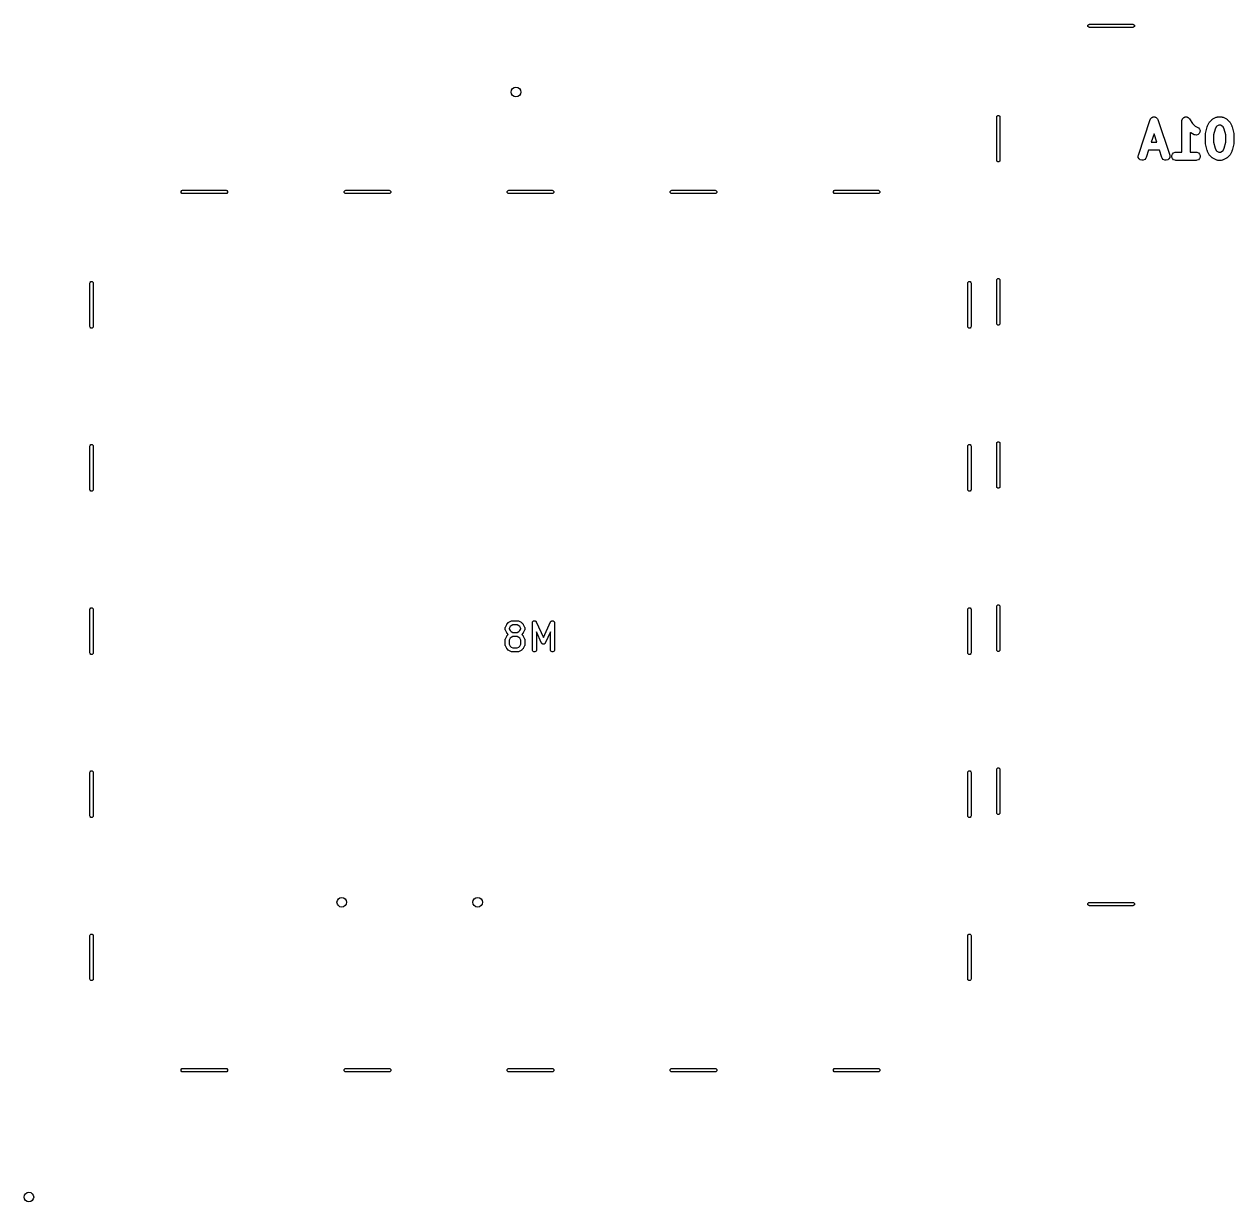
# Model space of a CAD drawing. Extents: x 3.77 to 7.28, y -5.02 to -3.23.
# Drawn here: x 3.773 to 5.525, y -4.931 to -3.225 of the extents above; entities that cross this region are included whole.
import ezdxf

# ---------------------------------------------------------------- set-up
doc = ezdxf.new("R2010")
doc.units = 0
doc.header["$MEASUREMENT"] = 0
doc.layers.add('BLACK', color=7, linetype='CONTINUOUS')

msp = doc.modelspace()

# ---------------------------------------------------------------- linework, layer by layer
at = {"layer": 'BLACK', "linetype": 'CONTINUOUS'}
for p, q in [((5.314, -3.227), (5.3153, -3.2257)), ((5.314, -3.2288), (5.314, -3.227)), ((5.3153, -3.23), (5.314, -3.2288)), ((5.3153, -3.2257), (5.3162, -3.2255)), ((5.3162, -3.2302), (5.3153, -3.23)), ((5.3162, -3.2255), (5.3792, -3.2255)), ((5.3792, -3.2302), (5.3162, -3.2302)), ((5.3792, -3.2255), (5.3801, -3.2257)), ((5.3801, -3.23), (5.3792, -3.2302)), ((5.3801, -3.2257), (5.3813, -3.227)), ((5.3813, -3.2288), (5.3801, -3.23)), ((5.3813, -3.227), (5.3813, -3.2288)), ((5.1819, -3.3598), (5.1821, -3.3588)), ((5.1819, -3.4227), (5.1819, -3.3598)), ((5.1821, -3.3588), (5.1834, -3.3576)), ((5.1834, -3.3576), (5.1852, -3.3576)), ((5.1852, -3.3576), (5.1865, -3.3588)), ((5.1865, -3.3588), (5.1866, -3.3598)), ((5.1866, -3.3598), (5.1866, -3.4227)), ((5.3871, -3.4149), (5.4042, -3.3637)), ((5.4042, -3.3637), (5.4047, -3.3626)), ((5.4047, -3.3626), (5.405, -3.3623)), ((5.405, -3.3623), (5.4051, -3.3619)), ((5.4051, -3.3619), (5.4057, -3.3615)), ((5.4057, -3.3615), (5.4062, -3.3609)), ((5.4062, -3.3609), (5.4066, -3.3607)), ((5.4066, -3.3607), (5.4069, -3.3604)), ((5.4069, -3.3604), (5.4076, -3.3602)), ((5.4076, -3.3602), (5.4082, -3.3599)), ((5.4082, -3.3599), (5.4087, -3.3598)), ((5.4087, -3.3598), (5.4091, -3.3597)), ((5.4091, -3.3597), (5.4098, -3.3598)), ((5.4098, -3.3598), (5.4105, -3.3597)), ((5.4105, -3.3597), (5.4109, -3.3598)), ((5.4109, -3.3598), (5.4114, -3.3599)), ((5.4114, -3.3599), (5.412, -3.3602)), ((5.412, -3.3602), (5.4127, -3.3604)), ((5.4127, -3.3604), (5.413, -3.3607)), ((5.413, -3.3607), (5.4134, -3.3609)), ((5.4134, -3.3609), (5.4139, -3.3615)), ((5.4139, -3.3615), (5.4145, -3.3619)), ((5.4145, -3.3619), (5.4147, -3.3623)), ((5.4147, -3.3623), (5.4149, -3.3626)), ((5.4149, -3.3626), (5.4154, -3.3637)), ((5.4154, -3.3637), (5.4325, -3.4149)), ((5.4503, -3.3644), (5.4505, -3.3639)), ((5.4505, -3.3639), (5.4507, -3.3633)), ((5.4507, -3.3633), (5.451, -3.3628)), ((5.451, -3.3628), (5.4512, -3.3623)), ((5.4512, -3.3623), (5.4516, -3.3619)), ((5.4516, -3.3619), (5.4519, -3.3614)), ((5.4519, -3.3614), (5.4524, -3.3611)), ((5.4524, -3.3611), (5.4528, -3.3607)), ((5.4528, -3.3607), (5.4534, -3.3604)), ((5.4534, -3.3604), (5.4539, -3.3601)), ((5.4539, -3.3601), (5.4544, -3.36)), ((5.4544, -3.36), (5.455, -3.3598)), ((5.455, -3.3598), (5.4555, -3.3598)), ((5.4555, -3.3598), (5.4561, -3.3597)), ((5.4561, -3.3597), (5.4567, -3.3598)), ((5.4567, -3.3598), (5.4573, -3.3598)), ((5.4573, -3.3598), (5.4578, -3.36)), ((5.4578, -3.36), (5.4584, -3.3601)), ((5.4584, -3.3601), (5.4589, -3.3604)), ((5.4589, -3.3604), (5.4594, -3.3607)), ((5.4594, -3.3607), (5.4598, -3.3611)), ((5.4598, -3.3611), (5.4603, -3.3614)), ((5.4603, -3.3614), (5.461, -3.3623)), ((5.461, -3.3623), (5.461, -3.3623)), ((5.461, -3.3623), (5.461, -3.3623)), ((5.461, -3.3623), (5.461, -3.3623)), ((5.461, -3.3623), (5.4656, -3.3691)), ((5.4909, -3.3663), (5.4934, -3.3638)), ((5.4934, -3.3638), (5.4938, -3.3635)), ((5.4938, -3.3635), (5.4939, -3.3633)), ((5.4939, -3.3633), (5.4941, -3.3632)), ((5.4941, -3.3632), (5.4943, -3.3631)), ((5.4943, -3.3631), (5.4944, -3.363)), ((5.4944, -3.363), (5.4949, -3.3627)), ((5.4949, -3.3627), (5.4998, -3.3603)), ((5.4998, -3.3603), (5.5009, -3.3599)), ((5.5009, -3.3599), (5.5011, -3.3599)), ((5.5011, -3.3599), (5.5013, -3.3598)), ((5.5013, -3.3598), (5.5024, -3.3597)), ((5.5024, -3.3597), (5.5073, -3.3597)), ((5.5073, -3.3597), (5.5084, -3.3598)), ((5.5084, -3.3598), (5.5086, -3.3599)), ((5.5086, -3.3599), (5.5089, -3.3599)), ((5.5089, -3.3599), (5.5099, -3.3603)), ((5.5099, -3.3603), (5.5148, -3.3627)), ((5.5148, -3.3627), (5.5153, -3.363)), ((5.5153, -3.363), (5.5154, -3.3631)), ((5.5154, -3.3631), (5.5156, -3.3632)), ((5.5156, -3.3632), (5.5158, -3.3633)), ((5.5158, -3.3633), (5.5159, -3.3635)), ((5.5159, -3.3635), (5.5163, -3.3638)), ((5.5163, -3.3638), (5.5188, -3.3663)), ((5.4502, -3.3656), (5.4503, -3.3644)), ((5.4502, -3.4108), (5.4502, -3.3656)), ((5.4502, -3.3656), (5.4502, -3.3656)), ((5.4502, -3.3656), (5.4502, -3.3656)), ((5.4502, -3.3656), (5.4502, -3.3656)), ((5.4656, -3.3691), (5.4694, -3.3729)), ((5.4694, -3.3729), (5.4734, -3.3749)), ((5.4734, -3.3749), (5.4744, -3.3755)), ((5.4744, -3.3755), (5.4759, -3.3773)), ((5.4759, -3.3773), (5.4766, -3.3795)), ((5.4766, -3.3795), (5.4764, -3.3818)), ((5.4845, -3.3836), (5.4869, -3.3739)), ((5.4869, -3.3739), (5.487, -3.3738)), ((5.487, -3.3738), (5.4872, -3.3733)), ((5.487, -3.3738), (5.487, -3.3738)), ((5.4872, -3.3733), (5.4873, -3.3728)), ((5.4873, -3.3728), (5.4874, -3.3728)), ((5.4874, -3.3727), (5.4898, -3.3678)), ((5.4874, -3.3728), (5.4874, -3.3727)), ((5.4898, -3.3678), (5.4901, -3.3673)), ((5.4901, -3.3673), (5.4902, -3.3672)), ((5.4902, -3.3672), (5.4903, -3.367)), ((5.4903, -3.367), (5.4904, -3.3668)), ((5.4904, -3.3668), (5.4906, -3.3667)), ((5.4906, -3.3667), (5.4909, -3.3663)), ((5.4982, -3.3774), (5.4961, -3.3858)), ((5.5, -3.3739), (5.4982, -3.3774)), ((5.501, -3.3729), (5.5, -3.3739)), ((5.5038, -3.3715), (5.501, -3.3729)), ((5.5059, -3.3715), (5.5038, -3.3715)), ((5.5087, -3.3729), (5.5059, -3.3715)), ((5.5098, -3.3739), (5.5087, -3.3729)), ((5.5115, -3.3774), (5.5098, -3.3739)), ((5.5136, -3.3858), (5.5115, -3.3774)), ((5.5188, -3.3663), (5.5192, -3.3667)), ((5.5192, -3.3667), (5.5193, -3.3668)), ((5.5193, -3.3668), (5.5194, -3.367)), ((5.5194, -3.367), (5.5195, -3.3672)), ((5.5195, -3.3672), (5.5196, -3.3673)), ((5.5196, -3.3673), (5.5199, -3.3678)), ((5.5199, -3.3678), (5.5223, -3.3727)), ((5.5223, -3.3727), (5.5224, -3.3728)), ((5.5224, -3.3728), (5.5224, -3.3728)), ((5.5224, -3.3728), (5.5226, -3.3733)), ((5.5226, -3.3733), (5.5227, -3.3738)), ((5.5227, -3.3738), (5.5227, -3.3738)), ((5.5227, -3.3738), (5.5228, -3.3739)), ((5.5228, -3.3739), (5.5252, -3.3836)), ((5.4098, -3.3842), (5.4058, -3.3962)), ((5.4058, -3.3962), (5.4138, -3.3962)), ((5.4138, -3.3962), (5.4098, -3.3842)), ((5.4621, -3.3823), (5.462, -3.3822)), ((5.462, -3.3822), (5.462, -3.4108)), ((5.4622, -3.3824), (5.4621, -3.3823)), ((5.4624, -3.3825), (5.4622, -3.3824)), ((5.4626, -3.3827), (5.4624, -3.3825)), ((5.4627, -3.3827), (5.4626, -3.3827)), ((5.4632, -3.383), (5.4627, -3.3827)), ((5.4681, -3.3855), (5.4632, -3.383)), ((5.4692, -3.3859), (5.4681, -3.3855)), ((5.4715, -3.3861), (5.4692, -3.3859)), ((5.4737, -3.3853), (5.4715, -3.3861)), ((5.4754, -3.3838), (5.4737, -3.3853)), ((5.4764, -3.3818), (5.4754, -3.3838)), ((5.4843, -3.3848), (5.4844, -3.3843)), ((5.4843, -3.3849), (5.4843, -3.3848)), ((5.4843, -3.3851), (5.4843, -3.3849)), ((5.4843, -3.3973), (5.4843, -3.3851)), ((5.4843, -3.3975), (5.4843, -3.3973)), ((5.4844, -3.398), (5.4843, -3.3975)), ((5.4843, -3.3975), (5.4843, -3.3975)), ((5.4844, -3.3839), (5.4845, -3.3838)), ((5.4844, -3.3843), (5.4844, -3.3839)), ((5.4844, -3.3984), (5.4844, -3.398)), ((5.4845, -3.3985), (5.4844, -3.3984)), ((5.4845, -3.3838), (5.4845, -3.3836)), ((5.4845, -3.3987), (5.4845, -3.3985)), ((5.4869, -3.4084), (5.4845, -3.3987)), ((5.4961, -3.3858), (5.4961, -3.3965)), ((5.4961, -3.3965), (5.4982, -3.4049)), ((5.5115, -3.4049), (5.5136, -3.3965)), ((5.5136, -3.3965), (5.5136, -3.3858)), ((5.5252, -3.3987), (5.5228, -3.4084)), ((5.5252, -3.3836), (5.5252, -3.3838)), ((5.5252, -3.3838), (5.5253, -3.3839)), ((5.5253, -3.3984), (5.5252, -3.3985)), ((5.5252, -3.3985), (5.5252, -3.3987)), ((5.5253, -3.3839), (5.5253, -3.3843)), ((5.5253, -3.3843), (5.5254, -3.3848)), ((5.5254, -3.3975), (5.5253, -3.398)), ((5.5253, -3.398), (5.5253, -3.3984)), ((5.5254, -3.3848), (5.5254, -3.3849)), ((5.5254, -3.3849), (5.5254, -3.3851)), ((5.5254, -3.3851), (5.5254, -3.3973)), ((5.5254, -3.3973), (5.5254, -3.3975)), ((5.5254, -3.3975), (5.5254, -3.3975)), ((5.3869, -3.416), (5.3871, -3.4149)), ((5.387, -3.4183), (5.3869, -3.416)), ((5.4019, -3.408), (5.3983, -3.4186)), ((5.4177, -3.408), (5.4019, -3.408)), ((5.4213, -3.4186), (5.4177, -3.408)), ((5.4325, -3.4149), (5.4327, -3.416)), ((5.4327, -3.416), (5.4326, -3.4183)), ((5.4357, -3.4156), (5.4366, -3.4135)), ((5.4357, -3.4179), (5.4357, -3.4156)), ((5.4366, -3.4135), (5.4382, -3.4118)), ((5.4382, -3.4118), (5.4403, -3.411)), ((5.4403, -3.411), (5.4415, -3.4108)), ((5.4415, -3.4108), (5.4502, -3.4108)), ((5.462, -3.4108), (5.4707, -3.4108)), ((5.4707, -3.4108), (5.4719, -3.411)), ((5.4719, -3.411), (5.474, -3.4118)), ((5.474, -3.4118), (5.4756, -3.4135)), ((5.4756, -3.4135), (5.4765, -3.4156)), ((5.4765, -3.4156), (5.4765, -3.4179)), ((5.487, -3.4085), (5.4869, -3.4084)), ((5.487, -3.4086), (5.487, -3.4085)), ((5.4872, -3.409), (5.487, -3.4086)), ((5.4873, -3.4095), (5.4872, -3.409)), ((5.4874, -3.4096), (5.4873, -3.4095)), ((5.4898, -3.4145), (5.4874, -3.4096)), ((5.4874, -3.4096), (5.4874, -3.4096)), ((5.4901, -3.415), (5.4898, -3.4145)), ((5.4902, -3.4152), (5.4901, -3.415)), ((5.4903, -3.4153), (5.4902, -3.4152)), ((5.4904, -3.4155), (5.4903, -3.4153)), ((5.4906, -3.4156), (5.4904, -3.4155)), ((5.4909, -3.4161), (5.4906, -3.4156)), ((5.4934, -3.4185), (5.4909, -3.4161)), ((5.4982, -3.4049), (5.5, -3.4084)), ((5.5, -3.4084), (5.501, -3.4095)), ((5.501, -3.4095), (5.5038, -3.4108)), ((5.5038, -3.4108), (5.5059, -3.4108)), ((5.5059, -3.4108), (5.5087, -3.4095)), ((5.5087, -3.4095), (5.5098, -3.4084)), ((5.5098, -3.4084), (5.5115, -3.4049)), ((5.5188, -3.4161), (5.5163, -3.4185)), ((5.5192, -3.4156), (5.5188, -3.4161)), ((5.5193, -3.4155), (5.5192, -3.4156)), ((5.5194, -3.4153), (5.5193, -3.4155)), ((5.5195, -3.4152), (5.5194, -3.4153)), ((5.5196, -3.415), (5.5195, -3.4152)), ((5.5199, -3.4145), (5.5196, -3.415)), ((5.5223, -3.4096), (5.5199, -3.4145)), ((5.5224, -3.4096), (5.5223, -3.4096)), ((5.5226, -3.409), (5.5224, -3.4095)), ((5.5224, -3.4095), (5.5224, -3.4096)), ((5.5227, -3.4086), (5.5226, -3.409)), ((5.5228, -3.4084), (5.5227, -3.4085)), ((5.5227, -3.4085), (5.5227, -3.4086)), ((5.1821, -3.4236), (5.1819, -3.4227)), ((5.1834, -3.4249), (5.1821, -3.4236)), ((5.1852, -3.4249), (5.1834, -3.4249)), ((5.1865, -3.4236), (5.1852, -3.4249)), ((5.1866, -3.4227), (5.1865, -3.4236)), ((5.3881, -3.4204), (5.387, -3.4183)), ((5.3898, -3.4219), (5.3881, -3.4204)), ((5.392, -3.4226), (5.3898, -3.4219)), ((5.3943, -3.4224), (5.392, -3.4226)), ((5.3964, -3.4214), (5.3943, -3.4224)), ((5.3979, -3.4197), (5.3964, -3.4214)), ((5.3983, -3.4186), (5.3979, -3.4197)), ((5.4217, -3.4197), (5.4213, -3.4186)), ((5.4232, -3.4214), (5.4217, -3.4197)), ((5.4253, -3.4224), (5.4232, -3.4214)), ((5.4276, -3.4226), (5.4253, -3.4224)), ((5.4298, -3.4219), (5.4276, -3.4226)), ((5.4315, -3.4204), (5.4298, -3.4219)), ((5.4326, -3.4183), (5.4315, -3.4204)), ((5.4366, -3.42), (5.4357, -3.4179)), ((5.4382, -3.4217), (5.4366, -3.42)), ((5.4403, -3.4225), (5.4382, -3.4217)), ((5.4415, -3.4227), (5.4403, -3.4225)), ((5.4707, -3.4227), (5.4415, -3.4227)), ((5.4719, -3.4225), (5.4707, -3.4227)), ((5.474, -3.4217), (5.4719, -3.4225)), ((5.4756, -3.42), (5.474, -3.4217)), ((5.4765, -3.4179), (5.4756, -3.42)), ((5.4938, -3.4189), (5.4934, -3.4185)), ((5.4939, -3.419), (5.4938, -3.4189)), ((5.4941, -3.4191), (5.4939, -3.419)), ((5.4943, -3.4192), (5.4941, -3.4191)), ((5.4944, -3.4193), (5.4943, -3.4192)), ((5.4949, -3.4196), (5.4944, -3.4193)), ((5.4998, -3.422), (5.4949, -3.4196)), ((5.5009, -3.4224), (5.4998, -3.422)), ((5.5011, -3.4225), (5.5009, -3.4224)), ((5.5013, -3.4225), (5.5011, -3.4225)), ((5.5024, -3.4227), (5.5013, -3.4225)), ((5.5073, -3.4227), (5.5024, -3.4227)), ((5.5084, -3.4225), (5.5073, -3.4227)), ((5.5086, -3.4225), (5.5084, -3.4225)), ((5.5089, -3.4224), (5.5086, -3.4225)), ((5.5099, -3.422), (5.5089, -3.4224)), ((5.5148, -3.4196), (5.5099, -3.422)), ((5.5153, -3.4193), (5.5148, -3.4196)), ((5.5154, -3.4192), (5.5153, -3.4193)), ((5.5156, -3.4191), (5.5154, -3.4192)), ((5.5158, -3.419), (5.5156, -3.4191)), ((5.5159, -3.4189), (5.5158, -3.419)), ((5.5163, -3.4185), (5.5159, -3.4189)), ((4.0005, -3.4675), (4.0018, -3.4662)), ((4.0005, -3.4693), (4.0005, -3.4675)), ((4.0018, -3.4705), (4.0005, -3.4693)), ((4.0018, -3.4662), (4.0027, -3.466)), ((4.0027, -3.466), (4.0657, -3.466)), ((4.0657, -3.466), (4.0666, -3.4662)), ((4.0666, -3.4662), (4.0678, -3.4675)), ((4.0678, -3.4693), (4.0666, -3.4705)), ((4.0678, -3.4675), (4.0678, -3.4693)), ((4.2367, -3.4675), (4.238, -3.4662)), ((4.2367, -3.4693), (4.2367, -3.4675)), ((4.238, -3.4705), (4.2367, -3.4693)), ((4.238, -3.4662), (4.2389, -3.466)), ((4.2389, -3.466), (4.3019, -3.466)), ((4.3019, -3.466), (4.3028, -3.4662)), ((4.3028, -3.4662), (4.3041, -3.4675)), ((4.3041, -3.4693), (4.3028, -3.4705)), ((4.3041, -3.4675), (4.3041, -3.4693)), ((4.4729, -3.4675), (4.4742, -3.4662)), ((4.4729, -3.4693), (4.4729, -3.4675)), ((4.4742, -3.4705), (4.4729, -3.4693)), ((4.4742, -3.4662), (4.4751, -3.466)), ((4.4751, -3.466), (4.5381, -3.466)), ((4.5381, -3.466), (4.539, -3.4662)), ((4.539, -3.4662), (4.5403, -3.4675)), ((4.5403, -3.4693), (4.539, -3.4705)), ((4.5403, -3.4675), (4.5403, -3.4693)), ((4.7091, -3.4675), (4.7104, -3.4662)), ((4.7091, -3.4693), (4.7091, -3.4675)), ((4.7104, -3.4705), (4.7091, -3.4693)), ((4.7104, -3.4662), (4.7113, -3.466)), ((4.7113, -3.466), (4.7743, -3.466)), ((4.7743, -3.466), (4.7752, -3.4662)), ((4.7752, -3.4662), (4.7765, -3.4675)), ((4.7765, -3.4693), (4.7752, -3.4705)), ((4.7765, -3.4675), (4.7765, -3.4693)), ((4.9454, -3.4675), (4.9466, -3.4662)), ((4.9454, -3.4693), (4.9454, -3.4675)), ((4.9466, -3.4705), (4.9454, -3.4693)), ((4.9466, -3.4662), (4.9475, -3.466)), ((4.9475, -3.466), (5.0105, -3.466)), ((5.0105, -3.466), (5.0114, -3.4662)), ((5.0114, -3.4662), (5.0127, -3.4675)), ((5.0127, -3.4693), (5.0114, -3.4705)), ((5.0127, -3.4675), (5.0127, -3.4693)), ((4.0027, -3.4707), (4.0018, -3.4705)), ((4.0657, -3.4707), (4.0027, -3.4707)), ((4.0666, -3.4705), (4.0657, -3.4707)), ((4.2389, -3.4707), (4.238, -3.4705)), ((4.3019, -3.4707), (4.2389, -3.4707)), ((4.3028, -3.4705), (4.3019, -3.4707)), ((4.4751, -3.4707), (4.4742, -3.4705)), ((4.5381, -3.4707), (4.4751, -3.4707)), ((4.539, -3.4705), (4.5381, -3.4707)), ((4.7113, -3.4707), (4.7104, -3.4705)), ((4.7743, -3.4707), (4.7113, -3.4707)), ((4.7752, -3.4705), (4.7743, -3.4707)), ((4.9475, -3.4707), (4.9466, -3.4705)), ((5.0105, -3.4707), (4.9475, -3.4707)), ((5.0114, -3.4705), (5.0105, -3.4707)), ((3.8684, -3.6003), (3.8686, -3.5993)), ((3.8684, -3.6632), (3.8684, -3.6003)), ((3.8686, -3.5993), (3.8699, -3.5981)), ((3.8699, -3.5981), (3.8717, -3.5981)), ((3.8717, -3.5981), (3.873, -3.5993)), ((3.873, -3.5993), (3.8731, -3.6003)), ((3.8731, -3.6003), (3.8731, -3.6632)), ((5.1401, -3.6003), (5.1402, -3.5993)), ((5.1401, -3.6632), (5.1401, -3.6003)), ((5.1402, -3.5993), (5.1415, -3.5981)), ((5.1415, -3.5981), (5.1433, -3.5981)), ((5.1433, -3.5981), (5.1446, -3.5993)), ((5.1446, -3.5993), (5.1448, -3.6003)), ((5.1448, -3.6003), (5.1448, -3.6632)), ((5.1819, -3.596), (5.1821, -3.5951)), ((5.1819, -3.659), (5.1819, -3.596)), ((5.1821, -3.5951), (5.1834, -3.5938)), ((5.1834, -3.5938), (5.1852, -3.5938)), ((5.1852, -3.5938), (5.1865, -3.5951)), ((5.1865, -3.5951), (5.1866, -3.596)), ((5.1866, -3.596), (5.1866, -3.659)), ((5.1821, -3.6599), (5.1819, -3.659)), ((5.1834, -3.6611), (5.1821, -3.6599)), ((5.1852, -3.6611), (5.1834, -3.6611)), ((5.1865, -3.6599), (5.1852, -3.6611)), ((5.1866, -3.659), (5.1865, -3.6599)), ((3.8686, -3.6641), (3.8684, -3.6632)), ((3.8699, -3.6654), (3.8686, -3.6641)), ((3.8717, -3.6654), (3.8699, -3.6654)), ((3.873, -3.6641), (3.8717, -3.6654)), ((3.8731, -3.6632), (3.873, -3.6641)), ((5.1402, -3.6641), (5.1401, -3.6632)), ((5.1415, -3.6654), (5.1402, -3.6641)), ((5.1433, -3.6654), (5.1415, -3.6654)), ((5.1446, -3.6641), (5.1433, -3.6654)), ((5.1448, -3.6632), (5.1446, -3.6641)), ((3.8684, -3.8365), (3.8686, -3.8356)), ((3.8684, -3.8995), (3.8684, -3.8365)), ((3.8686, -3.8356), (3.8699, -3.8343)), ((3.8699, -3.8343), (3.8717, -3.8343)), ((3.8717, -3.8343), (3.873, -3.8356)), ((3.873, -3.8356), (3.8731, -3.8365)), ((3.8731, -3.8365), (3.8731, -3.8995)), ((5.1401, -3.8365), (5.1402, -3.8356)), ((5.1401, -3.8995), (5.1401, -3.8365)), ((5.1402, -3.8356), (5.1415, -3.8343)), ((5.1415, -3.8343), (5.1433, -3.8343)), ((5.1433, -3.8343), (5.1446, -3.8356)), ((5.1446, -3.8356), (5.1448, -3.8365)), ((5.1448, -3.8365), (5.1448, -3.8995)), ((5.1819, -3.8322), (5.1821, -3.8313)), ((5.1819, -3.8952), (5.1819, -3.8322)), ((5.1821, -3.8313), (5.1834, -3.83)), ((5.1834, -3.83), (5.1852, -3.83)), ((5.1852, -3.83), (5.1865, -3.8313)), ((5.1865, -3.8313), (5.1866, -3.8322)), ((5.1866, -3.8322), (5.1866, -3.8952)), ((3.8686, -3.9004), (3.8684, -3.8995)), ((3.8699, -3.9016), (3.8686, -3.9004)), ((3.8717, -3.9016), (3.8699, -3.9016)), ((3.873, -3.9004), (3.8717, -3.9016)), ((3.8731, -3.8995), (3.873, -3.9004)), ((5.1402, -3.9004), (5.1401, -3.8995)), ((5.1415, -3.9016), (5.1402, -3.9004)), ((5.1433, -3.9016), (5.1415, -3.9016)), ((5.1446, -3.9004), (5.1433, -3.9016)), ((5.1448, -3.8995), (5.1446, -3.9004)), ((5.1821, -3.8961), (5.1819, -3.8952)), ((5.1834, -3.8974), (5.1821, -3.8961)), ((5.1852, -3.8974), (5.1834, -3.8974)), ((5.1865, -3.8961), (5.1852, -3.8974)), ((5.1866, -3.8952), (5.1865, -3.8961)), ((3.8684, -4.0727), (3.8686, -4.0718)), ((3.8684, -4.1357), (3.8684, -4.0727)), ((3.8686, -4.0718), (3.8699, -4.0705)), ((3.8699, -4.0705), (3.8717, -4.0705)), ((3.8717, -4.0705), (3.873, -4.0718)), ((3.873, -4.0718), (3.8731, -4.0727)), ((3.8731, -4.0727), (3.8731, -4.1357)), ((5.1401, -4.0727), (5.1402, -4.0718)), ((5.1401, -4.1357), (5.1401, -4.0727)), ((5.1402, -4.0718), (5.1415, -4.0705)), ((5.1415, -4.0705), (5.1433, -4.0705)), ((5.1433, -4.0705), (5.1446, -4.0718)), ((5.1446, -4.0718), (5.1448, -4.0727)), ((5.1448, -4.0727), (5.1448, -4.1357)), ((5.1819, -4.0684), (5.1821, -4.0675)), ((5.1819, -4.1314), (5.1819, -4.0684)), ((5.1821, -4.0675), (5.1834, -4.0662)), ((5.1834, -4.0662), (5.1852, -4.0662)), ((5.1852, -4.0662), (5.1865, -4.0675)), ((5.1865, -4.0675), (5.1866, -4.0684)), ((5.1866, -4.0684), (5.1866, -4.1314)), ((4.4699, -4.0997), (4.47, -4.0991)), ((4.4699, -4.1016), (4.4699, -4.0997)), ((4.47, -4.0989), (4.4702, -4.0984)), ((4.47, -4.099), (4.47, -4.0989)), ((4.47, -4.0991), (4.47, -4.099)), ((4.4702, -4.0984), (4.4721, -4.0947)), ((4.4721, -4.0947), (4.4722, -4.0944)), ((4.4722, -4.0944), (4.4723, -4.0943)), ((4.4723, -4.0943), (4.4724, -4.0942)), ((4.4723, -4.0943), (4.4723, -4.0943)), ((4.4724, -4.0942), (4.4725, -4.0941)), ((4.4725, -4.0941), (4.4726, -4.0939)), ((4.4726, -4.0939), (4.4745, -4.092)), ((4.4745, -4.092), (4.4747, -4.0918)), ((4.4747, -4.0918), (4.4748, -4.0918)), ((4.4748, -4.0918), (4.4749, -4.0917)), ((4.4749, -4.0917), (4.475, -4.0916)), ((4.475, -4.0916), (4.4753, -4.0915)), ((4.475, -4.0916), (4.475, -4.0916)), ((4.4753, -4.0915), (4.479, -4.0896)), ((4.4772, -4.0977), (4.4758, -4.1004)), ((4.4784, -4.0965), (4.4772, -4.0977)), ((4.481, -4.0952), (4.4784, -4.0965)), ((4.479, -4.0896), (4.4796, -4.0894)), ((4.4796, -4.0894), (4.4797, -4.0894)), ((4.4797, -4.0894), (4.4798, -4.0893)), ((4.4798, -4.0893), (4.4804, -4.0893)), ((4.4804, -4.0893), (4.4879, -4.0893)), ((4.4872, -4.0952), (4.481, -4.0952)), ((4.4899, -4.0965), (4.4872, -4.0952)), ((4.4879, -4.0893), (4.4884, -4.0893)), ((4.4884, -4.0893), (4.4885, -4.0894)), ((4.4885, -4.0894), (4.4886, -4.0894)), ((4.4886, -4.0894), (4.4892, -4.0896)), ((4.4892, -4.0896), (4.4929, -4.0915)), ((4.491, -4.0977), (4.4899, -4.0965)), ((4.4924, -4.1004), (4.491, -4.0977)), ((4.4929, -4.0915), (4.4932, -4.0916)), ((4.4932, -4.0916), (4.4932, -4.0916)), ((4.4932, -4.0916), (4.4933, -4.0917)), ((4.4933, -4.0917), (4.4934, -4.0918)), ((4.4934, -4.0918), (4.4935, -4.0918)), ((4.4935, -4.0918), (4.4937, -4.092)), ((4.4937, -4.092), (4.4956, -4.0939)), ((4.4956, -4.0939), (4.4957, -4.0941)), ((4.4957, -4.0941), (4.4958, -4.0942)), ((4.4958, -4.0942), (4.4959, -4.0943)), ((4.4959, -4.0943), (4.4959, -4.0943)), ((4.4959, -4.0943), (4.496, -4.0944)), ((4.496, -4.0944), (4.4961, -4.0947)), ((4.4961, -4.0947), (4.498, -4.0984)), ((4.498, -4.0984), (4.4982, -4.0989)), ((4.4982, -4.0989), (4.4982, -4.099)), ((4.4982, -4.099), (4.4982, -4.0991)), ((4.4982, -4.0991), (4.4983, -4.0997)), ((4.4983, -4.0997), (4.4983, -4.1016)), ((4.5093, -4.0916), (4.5095, -4.0912)), ((4.5093, -4.0917), (4.5093, -4.0916)), ((4.5093, -4.0918), (4.5093, -4.0917)), ((4.5093, -4.0922), (4.5093, -4.0918)), ((4.5093, -4.0918), (4.5093, -4.0918)), ((4.5093, -4.1316), (4.5093, -4.0922)), ((4.5095, -4.0912), (4.5097, -4.0907)), ((4.5097, -4.0907), (4.5097, -4.0906)), ((4.5097, -4.0906), (4.5098, -4.0906)), ((4.5098, -4.0906), (4.5101, -4.0902)), ((4.5101, -4.0902), (4.5105, -4.0898)), ((4.5105, -4.0898), (4.5105, -4.0898)), ((4.5105, -4.0898), (4.5106, -4.0898)), ((4.5106, -4.0898), (4.5111, -4.0896)), ((4.5111, -4.0896), (4.5115, -4.0894)), ((4.5115, -4.0894), (4.5116, -4.0894)), ((4.5116, -4.0894), (4.5116, -4.0893)), ((4.5116, -4.0893), (4.5122, -4.0893)), ((4.5122, -4.0893), (4.5127, -4.0893)), ((4.5127, -4.0893), (4.5127, -4.0893)), ((4.5127, -4.0893), (4.5128, -4.0893)), ((4.5128, -4.0893), (4.5133, -4.0895)), ((4.5133, -4.0895), (4.5138, -4.0897)), ((4.5138, -4.0897), (4.5138, -4.0897)), ((4.5138, -4.0897), (4.5139, -4.0898)), ((4.5139, -4.0898), (4.5142, -4.0901)), ((4.5142, -4.0901), (4.5146, -4.0905)), ((4.5146, -4.0905), (4.5147, -4.0906)), ((4.5147, -4.0906), (4.5147, -4.0906)), ((4.5147, -4.0906), (4.5147, -4.0906)), ((4.5147, -4.0906), (4.5149, -4.091)), ((4.5149, -4.091), (4.5253, -4.1134)), ((4.5253, -4.1134), (4.5358, -4.091)), ((4.5358, -4.091), (4.536, -4.0906)), ((4.536, -4.0906), (4.5361, -4.0905)), ((4.536, -4.0906), (4.536, -4.0906)), ((4.536, -4.0906), (4.536, -4.0906)), ((4.5361, -4.0905), (4.5365, -4.0901)), ((4.5365, -4.0901), (4.5368, -4.0898)), ((4.5368, -4.0898), (4.5369, -4.0897)), ((4.5369, -4.0897), (4.5374, -4.0895)), ((4.5369, -4.0897), (4.5369, -4.0897)), ((4.5374, -4.0895), (4.5379, -4.0893)), ((4.5379, -4.0893), (4.538, -4.0893)), ((4.538, -4.0893), (4.538, -4.0893)), ((4.538, -4.0893), (4.5385, -4.0893)), ((4.5385, -4.0893), (4.539, -4.0893)), ((4.539, -4.0893), (4.5391, -4.0894)), ((4.5391, -4.0894), (4.5392, -4.0894)), ((4.5392, -4.0894), (4.5396, -4.0896)), ((4.5396, -4.0896), (4.5401, -4.0898)), ((4.5401, -4.0898), (4.5402, -4.0898)), ((4.5402, -4.0898), (4.5402, -4.0898)), ((4.5402, -4.0898), (4.5406, -4.0902)), ((4.5406, -4.0902), (4.5409, -4.0906)), ((4.5409, -4.0906), (4.541, -4.0906)), ((4.541, -4.0906), (4.541, -4.0907)), ((4.541, -4.0907), (4.5412, -4.0912)), ((4.5412, -4.0912), (4.5414, -4.0916)), ((4.5414, -4.0916), (4.5414, -4.0917)), ((4.5414, -4.0917), (4.5414, -4.0918)), ((4.5414, -4.0918), (4.5414, -4.0918)), ((4.5414, -4.0918), (4.5414, -4.0922)), ((4.5414, -4.0922), (4.5414, -4.1316)), ((4.47, -4.1022), (4.4699, -4.1016)), ((4.4699, -4.1166), (4.47, -4.116)), ((4.4699, -4.1241), (4.4699, -4.1166)), ((4.47, -4.1023), (4.47, -4.1022)), ((4.47, -4.1024), (4.47, -4.1023)), ((4.4702, -4.1029), (4.47, -4.1024)), ((4.47, -4.1158), (4.4702, -4.1153)), ((4.47, -4.1159), (4.47, -4.1158)), ((4.47, -4.116), (4.47, -4.1159)), ((4.4721, -4.1067), (4.4702, -4.1029)), ((4.4702, -4.1153), (4.4721, -4.1115)), ((4.4722, -4.1069), (4.4721, -4.1067)), ((4.4721, -4.1115), (4.4722, -4.1113)), ((4.4723, -4.107), (4.4722, -4.1069)), ((4.4722, -4.1113), (4.4723, -4.1112)), ((4.4723, -4.1071), (4.4723, -4.107)), ((4.4724, -4.1072), (4.4723, -4.1071)), ((4.4723, -4.1111), (4.4724, -4.111)), ((4.4723, -4.1112), (4.4723, -4.1111)), ((4.4725, -4.1072), (4.4724, -4.1072)), ((4.4724, -4.111), (4.4725, -4.111)), ((4.4726, -4.1074), (4.4725, -4.1072)), ((4.4725, -4.111), (4.4726, -4.1108)), ((4.4743, -4.1091), (4.4726, -4.1074)), ((4.4726, -4.1108), (4.4743, -4.1091)), ((4.4758, -4.1004), (4.4758, -4.1009)), ((4.4758, -4.1009), (4.4772, -4.1036)), ((4.4772, -4.1146), (4.4758, -4.1173)), ((4.4758, -4.1173), (4.4758, -4.1234)), ((4.4772, -4.1036), (4.4784, -4.1048)), ((4.4784, -4.1134), (4.4772, -4.1146)), ((4.4784, -4.1048), (4.481, -4.1061)), ((4.481, -4.112), (4.4784, -4.1134)), ((4.481, -4.1061), (4.4872, -4.1061)), ((4.4872, -4.112), (4.481, -4.112)), ((4.4872, -4.1061), (4.4899, -4.1048)), ((4.4899, -4.1134), (4.4872, -4.112)), ((4.4899, -4.1048), (4.491, -4.1036)), ((4.491, -4.1146), (4.4899, -4.1134)), ((4.491, -4.1036), (4.4924, -4.1009)), ((4.4924, -4.1173), (4.491, -4.1146)), ((4.4924, -4.1009), (4.4924, -4.1004)), ((4.4924, -4.1234), (4.4924, -4.1173)), ((4.4956, -4.1074), (4.4939, -4.1091)), ((4.4939, -4.1091), (4.4956, -4.1108)), ((4.4957, -4.1072), (4.4956, -4.1074)), ((4.4956, -4.1108), (4.4957, -4.111)), ((4.4958, -4.1072), (4.4957, -4.1072)), ((4.4957, -4.111), (4.4958, -4.111)), ((4.4959, -4.1071), (4.4958, -4.1072)), ((4.4958, -4.111), (4.4959, -4.1111)), ((4.496, -4.1069), (4.4959, -4.107)), ((4.4959, -4.107), (4.4959, -4.1071)), ((4.4959, -4.1111), (4.4959, -4.1112)), ((4.4959, -4.1112), (4.496, -4.1113)), ((4.4961, -4.1067), (4.496, -4.1069)), ((4.496, -4.1113), (4.4961, -4.1115)), ((4.498, -4.1029), (4.4961, -4.1067)), ((4.4961, -4.1115), (4.498, -4.1153)), ((4.4982, -4.1024), (4.498, -4.1029)), ((4.498, -4.1153), (4.4982, -4.1158)), ((4.4983, -4.1016), (4.4982, -4.1022)), ((4.4982, -4.1022), (4.4982, -4.1023)), ((4.4982, -4.1023), (4.4982, -4.1024)), ((4.4982, -4.1158), (4.4982, -4.1159)), ((4.4982, -4.1159), (4.4982, -4.116)), ((4.4982, -4.116), (4.4983, -4.1166)), ((4.4983, -4.1166), (4.4983, -4.1241)), ((4.5227, -4.1216), (4.5152, -4.1055)), ((4.5152, -4.1055), (4.5152, -4.1316)), ((4.5355, -4.1055), (4.528, -4.1216)), ((4.5355, -4.1316), (4.5355, -4.1055)), ((4.47, -4.1247), (4.4699, -4.1241)), ((4.47, -4.1248), (4.47, -4.1247)), ((4.47, -4.1249), (4.47, -4.1248)), ((4.4702, -4.1254), (4.47, -4.1249)), ((4.4721, -4.1292), (4.4702, -4.1254)), ((4.4722, -4.1294), (4.4721, -4.1292)), ((4.4723, -4.1295), (4.4722, -4.1294)), ((4.4723, -4.1296), (4.4723, -4.1295)), ((4.4724, -4.1297), (4.4723, -4.1296)), ((4.4725, -4.1297), (4.4724, -4.1297)), ((4.4726, -4.1299), (4.4725, -4.1297)), ((4.4745, -4.1318), (4.4726, -4.1299)), ((4.4747, -4.132), (4.4745, -4.1318)), ((4.4748, -4.1321), (4.4747, -4.132)), ((4.4749, -4.1321), (4.4748, -4.1321)), ((4.475, -4.1322), (4.4749, -4.1321)), ((4.4753, -4.1324), (4.475, -4.1322)), ((4.475, -4.1322), (4.475, -4.1322)), ((4.479, -4.1342), (4.4753, -4.1324)), ((4.4758, -4.1234), (4.4772, -4.1261)), ((4.4772, -4.1261), (4.4784, -4.1273)), ((4.4784, -4.1273), (4.481, -4.1286)), ((4.4796, -4.1344), (4.479, -4.1342)), ((4.4797, -4.1344), (4.4796, -4.1344)), ((4.4798, -4.1345), (4.4797, -4.1344)), ((4.4804, -4.1345), (4.4798, -4.1345)), ((4.4879, -4.1345), (4.4804, -4.1345)), ((4.481, -4.1286), (4.4872, -4.1286)), ((4.4872, -4.1286), (4.4899, -4.1273)), ((4.4884, -4.1345), (4.4879, -4.1345)), ((4.4885, -4.1344), (4.4884, -4.1345)), ((4.4886, -4.1344), (4.4885, -4.1344)), ((4.4892, -4.1342), (4.4886, -4.1344)), ((4.4929, -4.1324), (4.4892, -4.1342)), ((4.4899, -4.1273), (4.491, -4.1261)), ((4.491, -4.1261), (4.4924, -4.1234)), ((4.4932, -4.1322), (4.4929, -4.1324)), ((4.4933, -4.1321), (4.4932, -4.1322)), ((4.4932, -4.1322), (4.4932, -4.1322)), ((4.4934, -4.1321), (4.4933, -4.1321)), ((4.4935, -4.132), (4.4934, -4.1321)), ((4.4937, -4.1318), (4.4935, -4.132)), ((4.4956, -4.1299), (4.4937, -4.1318)), ((4.4957, -4.1297), (4.4956, -4.1299)), ((4.4958, -4.1297), (4.4957, -4.1297)), ((4.4959, -4.1296), (4.4958, -4.1297)), ((4.496, -4.1294), (4.4959, -4.1295)), ((4.4959, -4.1295), (4.4959, -4.1296)), ((4.4961, -4.1292), (4.496, -4.1294)), ((4.498, -4.1254), (4.4961, -4.1292)), ((4.4982, -4.1249), (4.498, -4.1254)), ((4.4983, -4.1241), (4.4982, -4.1247)), ((4.4982, -4.1247), (4.4982, -4.1248)), ((4.4982, -4.1248), (4.4982, -4.1249)), ((4.5093, -4.1322), (4.5093, -4.1316)), ((4.5098, -4.1332), (4.5093, -4.1322)), ((4.5106, -4.134), (4.5098, -4.1332)), ((4.5116, -4.1345), (4.5106, -4.134)), ((4.5128, -4.1345), (4.5116, -4.1345)), ((4.5139, -4.134), (4.5128, -4.1345)), ((4.5147, -4.1332), (4.5139, -4.134)), ((4.5151, -4.1322), (4.5147, -4.1332)), ((4.5152, -4.1316), (4.5151, -4.1322)), ((4.5228, -4.1218), (4.5227, -4.1216)), ((4.5228, -4.1219), (4.5228, -4.1218)), ((4.5229, -4.1219), (4.5228, -4.1219)), ((4.523, -4.1221), (4.5229, -4.1219)), ((4.5233, -4.1224), (4.523, -4.1221)), ((4.5236, -4.1227), (4.5233, -4.1224)), ((4.5237, -4.1228), (4.5236, -4.1227)), ((4.5238, -4.1229), (4.5237, -4.1228)), ((4.5242, -4.123), (4.5238, -4.1229)), ((4.5246, -4.1232), (4.5242, -4.123)), ((4.5248, -4.1232), (4.5246, -4.1232)), ((4.5249, -4.1233), (4.5248, -4.1232)), ((4.5253, -4.1232), (4.5249, -4.1233)), ((4.5258, -4.1233), (4.5253, -4.1232)), ((4.5259, -4.1232), (4.5258, -4.1233)), ((4.526, -4.1232), (4.5259, -4.1232)), ((4.5265, -4.123), (4.526, -4.1232)), ((4.5269, -4.1229), (4.5265, -4.123)), ((4.527, -4.1228), (4.5269, -4.1229)), ((4.5271, -4.1227), (4.527, -4.1228)), ((4.5274, -4.1224), (4.5271, -4.1227)), ((4.5277, -4.1221), (4.5274, -4.1224)), ((4.5278, -4.1219), (4.5277, -4.1221)), ((4.5279, -4.1219), (4.5278, -4.1219)), ((4.528, -4.1216), (4.5279, -4.1218)), ((4.5279, -4.1218), (4.5279, -4.1219)), ((4.5356, -4.1322), (4.5355, -4.1316)), ((4.536, -4.1332), (4.5356, -4.1322)), ((4.5368, -4.134), (4.536, -4.1332)), ((4.5379, -4.1345), (4.5368, -4.134)), ((4.539, -4.1345), (4.5379, -4.1345)), ((4.5401, -4.134), (4.539, -4.1345)), ((4.5409, -4.1332), (4.5401, -4.134)), ((4.5414, -4.1322), (4.5409, -4.1332)), ((4.5414, -4.1316), (4.5414, -4.1322)), ((5.1821, -4.1323), (5.1819, -4.1314)), ((5.1834, -4.1336), (5.1821, -4.1323)), ((5.1852, -4.1336), (5.1834, -4.1336)), ((5.1865, -4.1323), (5.1852, -4.1336)), ((5.1866, -4.1314), (5.1865, -4.1323)), ((3.8686, -4.1366), (3.8684, -4.1357)), ((3.8699, -4.1379), (3.8686, -4.1366)), ((3.8717, -4.1379), (3.8699, -4.1379)), ((3.873, -4.1366), (3.8717, -4.1379)), ((3.8731, -4.1357), (3.873, -4.1366)), ((5.1402, -4.1366), (5.1401, -4.1357)), ((5.1415, -4.1379), (5.1402, -4.1366)), ((5.1433, -4.1379), (5.1415, -4.1379)), ((5.1446, -4.1366), (5.1433, -4.1379)), ((5.1448, -4.1357), (5.1446, -4.1366)), ((3.8684, -4.3089), (3.8686, -4.308)), ((3.8684, -4.3719), (3.8684, -4.3089)), ((3.8686, -4.308), (3.8699, -4.3067)), ((3.8699, -4.3067), (3.8717, -4.3067)), ((3.8717, -4.3067), (3.873, -4.308)), ((3.873, -4.308), (3.8731, -4.3089)), ((3.8731, -4.3089), (3.8731, -4.3719)), ((5.1401, -4.3089), (5.1402, -4.308)), ((5.1401, -4.3719), (5.1401, -4.3089)), ((5.1402, -4.308), (5.1415, -4.3067)), ((5.1415, -4.3067), (5.1433, -4.3067)), ((5.1433, -4.3067), (5.1446, -4.308)), ((5.1446, -4.308), (5.1448, -4.3089)), ((5.1448, -4.3089), (5.1448, -4.3719)), ((5.1819, -4.3046), (5.1821, -4.3037)), ((5.1819, -4.3676), (5.1819, -4.3046)), ((5.1821, -4.3037), (5.1834, -4.3024)), ((5.1834, -4.3024), (5.1852, -4.3024)), ((5.1852, -4.3024), (5.1865, -4.3037)), ((5.1865, -4.3037), (5.1866, -4.3046)), ((5.1866, -4.3046), (5.1866, -4.3676)), ((3.8686, -4.3728), (3.8684, -4.3719)), ((3.8699, -4.3741), (3.8686, -4.3728)), ((3.8717, -4.3741), (3.8699, -4.3741)), ((3.873, -4.3728), (3.8717, -4.3741)), ((3.8731, -4.3719), (3.873, -4.3728)), ((5.1402, -4.3728), (5.1401, -4.3719)), ((5.1415, -4.3741), (5.1402, -4.3728)), ((5.1433, -4.3741), (5.1415, -4.3741)), ((5.1446, -4.3728), (5.1433, -4.3741)), ((5.1448, -4.3719), (5.1446, -4.3728)), ((5.1821, -4.3685), (5.1819, -4.3676)), ((5.1834, -4.3698), (5.1821, -4.3685)), ((5.1852, -4.3698), (5.1834, -4.3698)), ((5.1865, -4.3685), (5.1852, -4.3698)), ((5.1866, -4.3676), (5.1865, -4.3685)), ((5.314, -4.4986), (5.3153, -4.4973)), ((5.314, -4.5004), (5.314, -4.4986)), ((5.3153, -4.5017), (5.314, -4.5004)), ((5.3153, -4.4973), (5.3162, -4.4972)), ((5.3162, -4.5019), (5.3153, -4.5017)), ((5.3162, -4.4972), (5.3792, -4.4972)), ((5.3792, -4.5019), (5.3162, -4.5019)), ((5.3792, -4.4972), (5.3801, -4.4973)), ((5.3801, -4.5017), (5.3792, -4.5019)), ((5.3801, -4.4973), (5.3813, -4.4986)), ((5.3813, -4.5004), (5.3801, -4.5017)), ((5.3813, -4.4986), (5.3813, -4.5004)), ((3.8684, -4.5451), (3.8686, -4.5442)), ((3.8684, -4.6081), (3.8684, -4.5451)), ((3.8686, -4.5442), (3.8699, -4.5429)), ((3.8699, -4.5429), (3.8717, -4.5429)), ((3.8717, -4.5429), (3.873, -4.5442)), ((3.873, -4.5442), (3.8731, -4.5451)), ((3.8731, -4.5451), (3.8731, -4.6081)), ((5.1401, -4.5451), (5.1402, -4.5442)), ((5.1401, -4.6081), (5.1401, -4.5451)), ((5.1402, -4.5442), (5.1415, -4.5429)), ((5.1415, -4.5429), (5.1433, -4.5429)), ((5.1433, -4.5429), (5.1446, -4.5442)), ((5.1446, -4.5442), (5.1448, -4.5451)), ((5.1448, -4.5451), (5.1448, -4.6081)), ((3.8686, -4.609), (3.8684, -4.6081)), ((3.8731, -4.6081), (3.873, -4.609)), ((5.1402, -4.609), (5.1401, -4.6081)), ((5.1448, -4.6081), (5.1446, -4.609)), ((3.8699, -4.6103), (3.8686, -4.609)), ((3.8717, -4.6103), (3.8699, -4.6103)), ((3.873, -4.609), (3.8717, -4.6103)), ((5.1415, -4.6103), (5.1402, -4.609)), ((5.1433, -4.6103), (5.1415, -4.6103)), ((5.1446, -4.609), (5.1433, -4.6103)), ((4.0005, -4.7391), (4.0018, -4.7378)), ((4.0005, -4.7409), (4.0005, -4.7391)), ((4.0018, -4.7422), (4.0005, -4.7409)), ((4.0018, -4.7378), (4.0027, -4.7377)), ((4.0027, -4.7424), (4.0018, -4.7422)), ((4.0027, -4.7377), (4.0657, -4.7377)), ((4.0657, -4.7424), (4.0027, -4.7424)), ((4.0657, -4.7377), (4.0666, -4.7378)), ((4.0666, -4.7422), (4.0657, -4.7424)), ((4.0666, -4.7378), (4.0678, -4.7391)), ((4.0678, -4.7409), (4.0666, -4.7422)), ((4.0678, -4.7391), (4.0678, -4.7409)), ((4.2367, -4.7391), (4.238, -4.7378)), ((4.2367, -4.7409), (4.2367, -4.7391)), ((4.238, -4.7422), (4.2367, -4.7409)), ((4.238, -4.7378), (4.2389, -4.7377)), ((4.2389, -4.7424), (4.238, -4.7422)), ((4.2389, -4.7377), (4.3019, -4.7377)), ((4.3019, -4.7424), (4.2389, -4.7424)), ((4.3019, -4.7377), (4.3028, -4.7378)), ((4.3028, -4.7422), (4.3019, -4.7424)), ((4.3028, -4.7378), (4.3041, -4.7391)), ((4.3041, -4.7409), (4.3028, -4.7422)), ((4.3041, -4.7391), (4.3041, -4.7409)), ((4.4729, -4.7391), (4.4742, -4.7378)), ((4.4729, -4.7409), (4.4729, -4.7391)), ((4.4742, -4.7422), (4.4729, -4.7409)), ((4.4742, -4.7378), (4.4751, -4.7377)), ((4.4751, -4.7424), (4.4742, -4.7422)), ((4.4751, -4.7377), (4.5381, -4.7377)), ((4.5381, -4.7424), (4.4751, -4.7424)), ((4.5381, -4.7377), (4.539, -4.7378)), ((4.539, -4.7422), (4.5381, -4.7424)), ((4.539, -4.7378), (4.5403, -4.7391)), ((4.5403, -4.7409), (4.539, -4.7422)), ((4.5403, -4.7391), (4.5403, -4.7409)), ((4.7091, -4.7391), (4.7104, -4.7378)), ((4.7091, -4.7409), (4.7091, -4.7391)), ((4.7104, -4.7422), (4.7091, -4.7409)), ((4.7104, -4.7378), (4.7113, -4.7377)), ((4.7113, -4.7424), (4.7104, -4.7422)), ((4.7113, -4.7377), (4.7743, -4.7377)), ((4.7743, -4.7424), (4.7113, -4.7424)), ((4.7743, -4.7377), (4.7752, -4.7378)), ((4.7752, -4.7422), (4.7743, -4.7424)), ((4.7752, -4.7378), (4.7765, -4.7391)), ((4.7765, -4.7409), (4.7752, -4.7422)), ((4.7765, -4.7391), (4.7765, -4.7409)), ((4.9454, -4.7391), (4.9466, -4.7378)), ((4.9454, -4.7409), (4.9454, -4.7391)), ((4.9466, -4.7422), (4.9454, -4.7409)), ((4.9466, -4.7378), (4.9475, -4.7377)), ((4.9475, -4.7424), (4.9466, -4.7422)), ((4.9475, -4.7377), (5.0105, -4.7377)), ((5.0105, -4.7424), (4.9475, -4.7424)), ((5.0105, -4.7377), (5.0114, -4.7378)), ((5.0114, -4.7422), (5.0105, -4.7424)), ((5.0114, -4.7378), (5.0127, -4.7391)), ((5.0127, -4.7409), (5.0114, -4.7422)), ((5.0127, -4.7391), (5.0127, -4.7409))]:
    msp.add_line(p, q, dxfattribs=at)
at = {"layer": 'BLACK'}
for centre in [(4.4856, -3.3237), (4.4856, -3.3237), (4.2332, -4.4969), (4.2332, -4.4969), (4.4301, -4.4969), (4.4301, -4.4969), (3.7801, -4.9237), (3.7801, -4.9237)]:
    msp.add_circle(centre, 0.00689, dxfattribs=at)

doc.saveas('drawing.dxf')
